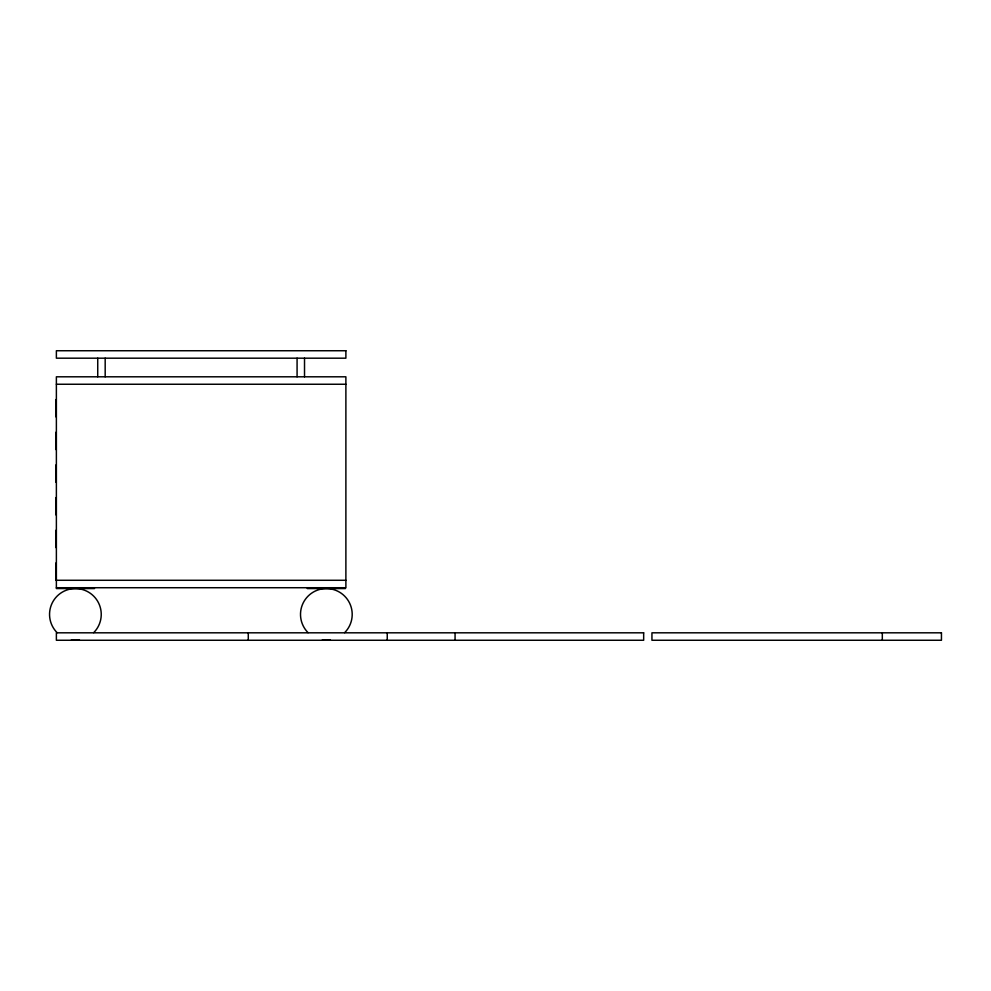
<?xml version="1.0" encoding="UTF-8"?>
<svg xmlns="http://www.w3.org/2000/svg" width="991" height="991" viewBox="0 0 991 991"><rect width="100%" height="100%" fill="white"/><g stroke="black" fill="none" stroke-linecap="round" stroke-linejoin="round"><path stroke-width="1.49" d="M56.376 384.248L345.884 384.248M56.376 580.28L345.884 580.28M56.376 587.725L345.884 587.725L345.884 376.803L56.376 376.803L56.376 588.555L94.43 588.555L94.43 587.725M882.312 632.815L882.312 640.26M455.067 632.815L455.067 640.26M387.246 632.815L387.246 640.26M345.376 587.725L345.376 588.555L307.334 588.555L307.334 587.725M304.522 358.185L304.522 376.803M297.077 358.185L297.077 376.803M248.283 632.815L248.283 640.26M105.182 358.185L105.182 376.803M97.737 358.185L97.737 376.803M55.967 399.546L55.967 416.914M55.967 432.225L55.967 449.592M55.967 464.89L55.967 482.27M55.967 497.569L55.967 514.936M55.967 530.247L55.967 547.614M55.967 562.913L55.967 580.28M57.119 632.679A25.853 25.853 0 0 1 57.119 596.124A25.853 25.853 0 0 1 93.674 596.124A25.853 25.853 0 0 1 93.674 632.679M79.441 639.938A25.853 25.853 0 0 1 71.352 639.938M308.077 632.679A25.853 25.853 0 0 1 308.077 596.124A25.853 25.853 0 0 1 344.633 596.124A25.853 25.853 0 0 1 344.633 632.679M330.399 639.938A25.853 25.853 0 0 1 322.31 639.938M345.884 350.74L56.376 350.74L56.376 358.185L345.884 358.185L345.884 350.74M643.667 632.815L56.376 632.815L56.376 640.26L643.667 640.26L643.667 632.815M941.45 632.815L651.942 632.815L651.942 640.26L941.45 640.26L941.45 632.815"/></g></svg>
